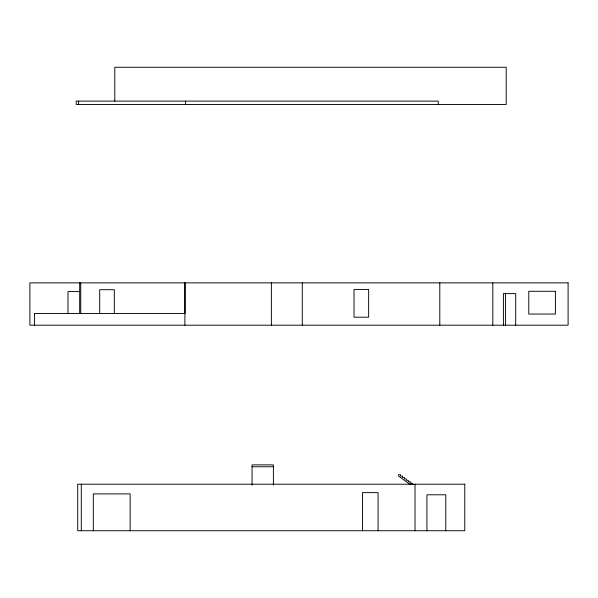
<?xml version="1.0" encoding="UTF-8"?>
<svg xmlns="http://www.w3.org/2000/svg" width="598" height="598" viewBox="0 0 598 598"><rect width="100%" height="100%" fill="white"/><g stroke="black" fill="none" stroke-linecap="round" stroke-linejoin="round"><path stroke-width="0.9" d="M79.556 291.57L67.978 291.57L67.978 313.502M252.057 466.746L273.391 466.746M414.145 484.515L412.201 484.515L412.201 483.109L410.258 483.109L410.258 481.711L408.314 481.711L408.314 480.314L406.371 480.314L406.371 478.908L404.427 478.908L404.427 477.51L402.484 477.51L402.484 476.113L400.54 476.113L400.54 474.707L398.597 474.707L398.597 476.113L410.654 484.799M515.708 325.192L515.708 293.603L503.411 293.603L503.411 325.192M505.542 293.162L505.542 325.192M492.819 282.869L492.819 325.192M445.772 530.725L445.772 494.793L426.935 494.793L426.935 530.725M439.799 282.869L439.799 325.192M438.252 104.471L438.252 101.107L76.2 101.107L76.2 104.471L506.207 104.471L506.207 67.275L114.794 67.275L114.794 101.107M415.027 484.216L415.027 530.725M378.071 530.725L378.071 492.625L362.485 492.625L362.485 530.725M302.289 282.869L302.289 325.192M273.391 485.105L273.391 464.863L252.057 464.863L252.057 485.105M271.38 282.869L271.38 325.192M185.574 101.107L185.574 104.471M185.059 282.869L185.059 313.464L34.46 313.464L34.46 325.192M184.894 282.869L184.894 325.192M130.147 530.725L130.147 493.896L93.325 493.896L93.325 530.725M114.315 313.666L114.315 289.701L99.694 289.701L99.694 313.666M81.298 484.216L81.298 530.725M80.752 282.869L80.752 313.464M79.676 282.869L79.676 313.464M78.6 101.107L78.6 104.471M568.1 282.869L29.9 282.869L29.9 325.192L568.1 325.192L568.1 282.869M368.645 289.544L354.023 289.544L354.023 317.202L368.645 317.202L368.645 289.544M555.4 291.293L528.782 291.293L528.782 314.055L555.4 314.055L555.4 291.293M464.773 484.216L77.725 484.216L77.725 530.725L464.773 530.725L464.773 484.216"/></g></svg>
